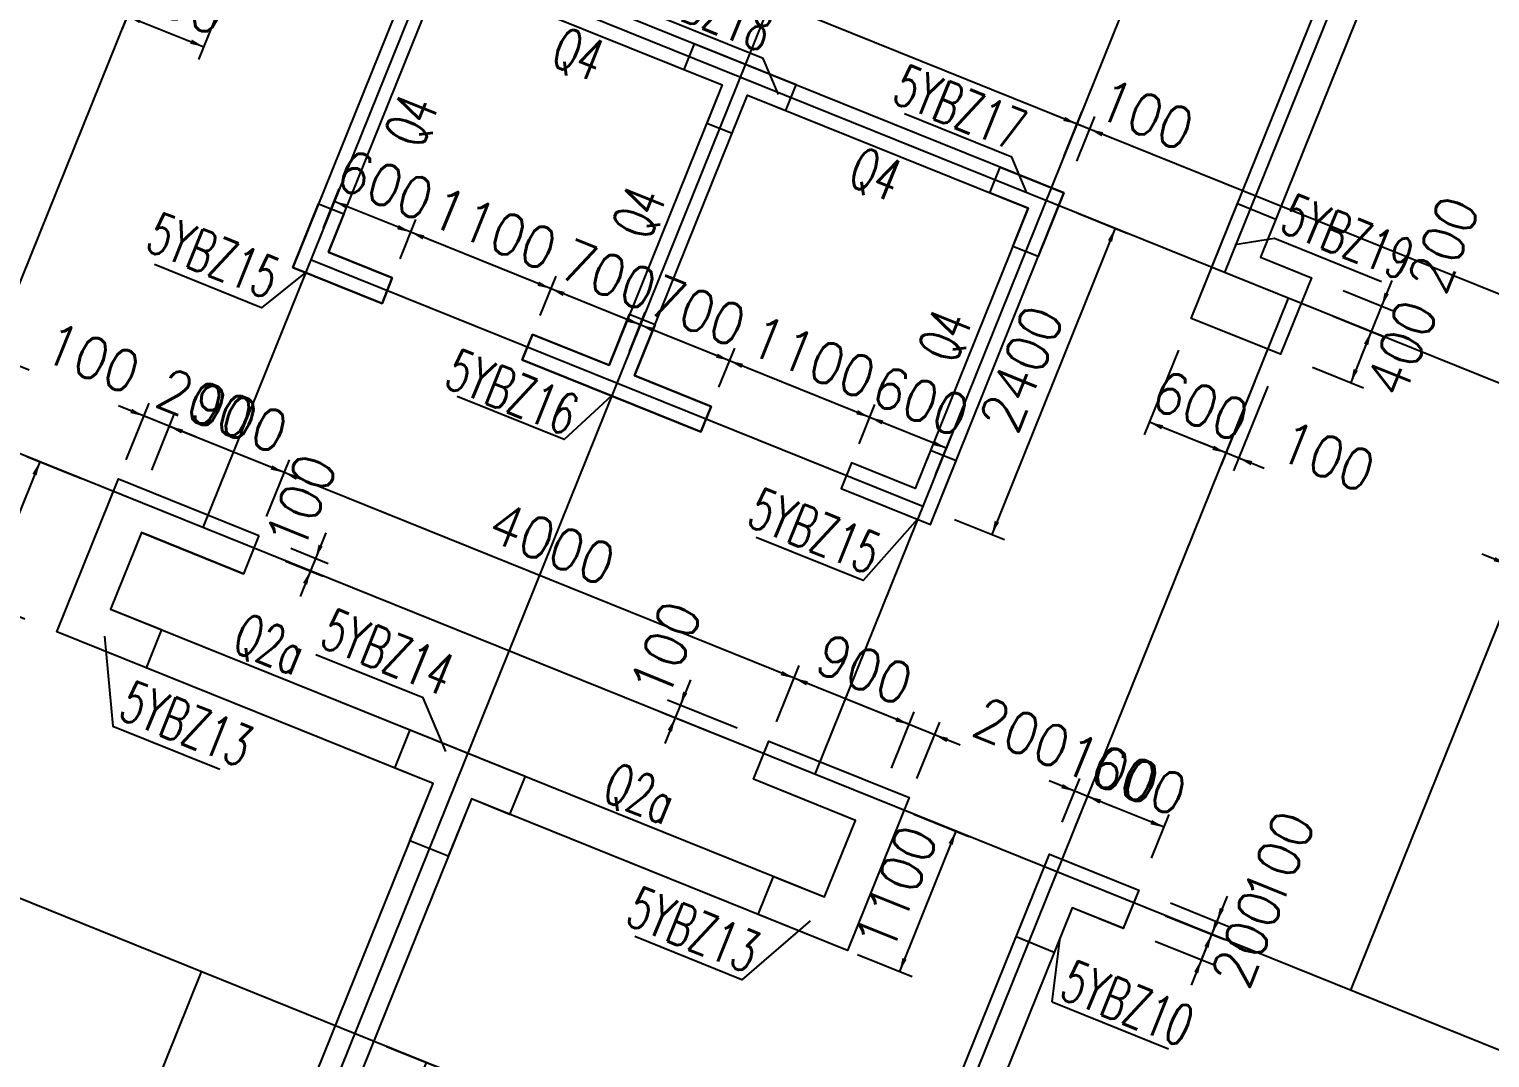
# Model space of a CAD drawing. Extents: x 387171 to 699106, y 11966 to 245688.
# Drawn here: x 543490 to 554113, y 78279 to 85760 of the extents above; entities that cross this region are included whole.
import ezdxf

# ---------------------------------------------------------------- set-up
doc = ezdxf.new("R2010")
doc.units = 0
doc.header["$LTSCALE"] = 100
doc.header["$MEASUREMENT"] = 0
for name, color, linetype in [('b边缘构件', 235, 'Continuous'), ('DOTE', 253, 'Continuous'), ('wall-主楼', 2, 'Continuous'), ('Y阴影', 254, 'Continuous'), ('剪力墙身标注', 7, 'Continuous'), ('小尺寸', 4, 'Continuous'), ('边缘构件标注', 1, 'Continuous')]:
    doc.layers.add(name, color=color, linetype=linetype)
doc.styles.get("Standard").update_dxf_attribs({"font": 'standard'})
doc.dimstyles.get("Standard").update_dxf_attribs({"dimtxt": 300, "dimasz": 100, "dimexe": 100, "dimexo": 250, "dimgap": 100, "dimtad": 0, "dimtoh": 1, "dimdec": 0, "dimdsep": 46, "dimcen": 0.09, "dimclrt": 7, "dimadec": 0, "dimazin": 0, "dimtfac": 1, "dimtdec": 4, "dimtofl": 0, "dimtmove": 0, "dimatfit": 3, "dimfxl": 1, "dimtolj": 1, "dimtzin": 0, "dimarcsym": 0})

# ---------------------------------------------------------------- blocks, each defined once
blk = doc.blocks.new('*D610')
at = {"layer": '小尺寸', "color": 0, "linetype": 'ByBlock', "lineweight": -2}
for p, q in [((554446, 82378), (554203, 81776)), ((554538, 82341), (554295, 81738)), ((554518, 81756), (554055, 81943))]:
    blk.add_line(p, q, dxfattribs=at)
for points in [[(554240, 81868), (554141, 81890), (554153, 81921)], [(554333, 81831), (554432, 81809), (554419, 81778)]]:
    blk.add_solid(points, dxfattribs=at)
at = {"layer": '小尺寸', "color": 7, "linetype": 'Continuous', "lineweight": -2, "insert": (554506, 82030), "char_height": 300, "width": 476.67, "attachment_point": 5, "rotation": 338.0454}
blk.add_mtext('100', dxfattribs=at)
blk = doc.blocks.new('*D135')
at = {"layer": '小尺寸', "color": 0, "linetype": 'ByBlock', "lineweight": -2}
for p, q in [((553401, 83932), (553176, 83375)), ((553048, 83859), (553419, 83709)), ((552973, 83673), (553344, 83523))]:
    blk.add_line(p, q, dxfattribs=at)
for points in [[(553326, 83747), (553348, 83845), (553379, 83833)], [(553251, 83561), (553229, 83462), (553198, 83474)]]:
    blk.add_solid(points, dxfattribs=at)
at = {"layer": '小尺寸', "color": 7, "linetype": 'Continuous', "lineweight": -2, "insert": (553777, 84196), "char_height": 300, "width": 566.67, "attachment_point": 5, "rotation": 68.0454}
blk.add_mtext('200', dxfattribs=at)
blk = doc.blocks.new('*D4449')
at = {"layer": '小尺寸', "color": 0, "linetype": 'ByBlock', "lineweight": -2}
for p, q in [((552973, 83673), (553344, 83523)), ((553251, 83561), (553102, 83190)), ((552823, 83302), (553194, 83152))]:
    blk.add_line(p, q, dxfattribs=at)
for points in [[(553251, 83561), (553229, 83462), (553198, 83474)], [(553102, 83190), (553123, 83289), (553154, 83276)]]:
    blk.add_solid(points, dxfattribs=at)
at = {"layer": '小尺寸', "color": 7, "linetype": 'Continuous', "lineweight": -2, "insert": (553472, 83440), "char_height": 300, "width": 576.67, "attachment_point": 5, "rotation": 68.0454}
blk.add_mtext('400', dxfattribs=at)
blk = doc.blocks.new('*D1136')
at = {"layer": '小尺寸', "color": 0, "linetype": 'ByBlock', "lineweight": -2}
for p, q in [((552405, 83201), (552157, 82585)), ((552498, 83164), (552250, 82548)), ((552473, 82566), (552009, 82753))]:
    blk.add_line(p, q, dxfattribs=at)
for points in [[(552194, 82678), (552095, 82700), (552108, 82731)], [(552287, 82641), (552386, 82619), (552374, 82588)]]:
    blk.add_solid(points, dxfattribs=at)
at = {"layer": '小尺寸', "color": 7, "linetype": 'Continuous', "lineweight": -2, "insert": (552928, 82652), "char_height": 300, "width": 476.67, "attachment_point": 5, "rotation": 338.0454}
blk.add_mtext('100', dxfattribs=at)
blk = doc.blocks.new('*D870')
at = {"layer": '小尺寸', "color": 0, "linetype": 'ByBlock', "lineweight": -2}
for p, q in [((551849, 83425), (551600, 82809)), ((552405, 83201), (552157, 82585)), ((552194, 82678), (551638, 82902))]:
    blk.add_line(p, q, dxfattribs=at)
for points in [[(551638, 82902), (551737, 82880), (551724, 82849)], [(552194, 82678), (552095, 82700), (552108, 82731)]]:
    blk.add_solid(points, dxfattribs=at)
at = {"layer": '小尺寸', "color": 7, "linetype": 'Continuous', "lineweight": -2, "insert": (552010, 83022), "char_height": 300, "width": 556.67, "attachment_point": 5, "rotation": 338.0454}
blk.add_mtext('600', dxfattribs=at)
blk = doc.blocks.new('*D1066')
at = {"layer": '小尺寸', "color": 0, "linetype": 'ByBlock', "lineweight": -2}
for p, q in [((551389, 84958), (550925, 85145)), ((551017, 84839), (551148, 85163)), ((551110, 84801), (551240, 85126))]:
    blk.add_line(p, q, dxfattribs=at)
for points in [[(551110, 85071), (551011, 85093), (551024, 85123)], [(551203, 85033), (551302, 85011), (551290, 84980)]]:
    blk.add_solid(points, dxfattribs=at)
at = {"layer": '小尺寸', "color": 7, "linetype": 'Continuous', "lineweight": -2, "insert": (551610, 85139), "char_height": 300, "width": 476.67, "attachment_point": 5, "rotation": 338.0454}
blk.add_mtext('100', dxfattribs=at)
blk = doc.blocks.new('*D1555')
at = {"layer": '小尺寸', "color": 0, "linetype": 'ByBlock', "lineweight": -2}
for p, q in [((551118, 84421), (551481, 84274)), ((551388, 84312), (550491, 82086)), ((550221, 82195), (550584, 82048))]:
    blk.add_line(p, q, dxfattribs=at)
for points in [[(551388, 84312), (551366, 84213), (551336, 84225)], [(550491, 82086), (550513, 82185), (550544, 82172)]]:
    blk.add_solid(points, dxfattribs=at)
at = {"layer": '小尺寸', "color": 7, "linetype": 'Continuous', "lineweight": -2, "insert": (550708, 83292), "char_height": 300, "width": 785, "attachment_point": 5, "rotation": 68.0454}
blk.add_mtext('2400', dxfattribs=at)
blk = doc.blocks.new('*D2471')
at = {"layer": '小尺寸', "color": 0, "linetype": 'ByBlock', "lineweight": -2}
for p, q in [((549526, 82744), (549641, 83030)), ((550160, 82713), (549603, 82937)), ((550082, 82520), (550197, 82806))]:
    blk.add_line(p, q, dxfattribs=at)
for points in [[(549603, 82937), (549702, 82915), (549690, 82885)], [(550160, 82713), (550061, 82735), (550073, 82766)]]:
    blk.add_solid(points, dxfattribs=at)
at = {"layer": '小尺寸', "color": 7, "linetype": 'Continuous', "lineweight": -2, "insert": (549975, 83057), "char_height": 300, "width": 556.67, "attachment_point": 5, "rotation": 338.0454}
blk.add_mtext('600', dxfattribs=at)
blk = doc.blocks.new('*D2080')
at = {"layer": '小尺寸', "color": 0, "linetype": 'ByBlock', "lineweight": -2}
for p, q in [((548506, 83156), (548621, 83441)), ((549603, 82937), (548583, 83349)), ((549526, 82744), (549641, 83030))]:
    blk.add_line(p, q, dxfattribs=at)
for points in [[(548583, 83349), (548682, 83327), (548670, 83296)], [(549603, 82937), (549505, 82959), (549517, 82990)]]:
    blk.add_solid(points, dxfattribs=at)
at = {"layer": '小尺寸', "color": 7, "linetype": 'Continuous', "lineweight": -2, "insert": (549187, 83375), "char_height": 300, "width": 685, "attachment_point": 5, "rotation": 338.0454}
blk.add_mtext('1100', dxfattribs=at)
blk = doc.blocks.new('*D2980')
at = {"layer": '小尺寸', "color": 0, "linetype": 'ByBlock', "lineweight": -2}
for p, q in [((547856, 83417), (547971, 83703)), ((548583, 83349), (547934, 83610)), ((548506, 83156), (548621, 83441))]:
    blk.add_line(p, q, dxfattribs=at)
for points in [[(547934, 83610), (548033, 83588), (548021, 83558)], [(548583, 83349), (548484, 83371), (548497, 83401)]]:
    blk.add_solid(points, dxfattribs=at)
at = {"layer": '小尺寸', "color": 7, "linetype": 'Continuous', "lineweight": -2, "insert": (548352, 83711), "char_height": 300, "width": 566.67, "attachment_point": 5, "rotation": 338.0454}
blk.add_mtext('700', dxfattribs=at)
blk = doc.blocks.new('*D2575')
at = {"layer": '小尺寸', "color": 0, "linetype": 'ByBlock', "lineweight": -2}
for p, q in [((547207, 83679), (547322, 83965)), ((547934, 83610), (547285, 83872)), ((547856, 83417), (547971, 83703))]:
    blk.add_line(p, q, dxfattribs=at)
for points in [[(547285, 83872), (547384, 83850), (547371, 83819)], [(547934, 83610), (547835, 83632), (547847, 83663)]]:
    blk.add_solid(points, dxfattribs=at)
at = {"layer": '小尺寸', "color": 7, "linetype": 'Continuous', "lineweight": -2, "insert": (547703, 83973), "char_height": 300, "width": 566.67, "attachment_point": 5, "rotation": 338.0454}
blk.add_mtext('700', dxfattribs=at)
blk = doc.blocks.new('*D3466')
at = {"layer": '小尺寸', "color": 0, "linetype": 'ByBlock', "lineweight": -2}
for p, q in [((546187, 84090), (546302, 84376)), ((547285, 83872), (546265, 84283)), ((547207, 83679), (547322, 83965))]:
    blk.add_line(p, q, dxfattribs=at)
for points in [[(546265, 84283), (546364, 84261), (546351, 84231)], [(547285, 83872), (547186, 83894), (547198, 83925)]]:
    blk.add_solid(points, dxfattribs=at)
at = {"layer": '小尺寸', "color": 7, "linetype": 'Continuous', "lineweight": -2, "insert": (546868, 84310), "char_height": 300, "width": 685, "attachment_point": 5, "rotation": 338.0454}
blk.add_mtext('1100', dxfattribs=at)
blk = doc.blocks.new('*D3646')
at = {"layer": '小尺寸', "color": 0, "linetype": 'ByBlock', "lineweight": -2}
for p, q in [((545630, 84315), (545745, 84600)), ((546265, 84283), (545708, 84508)), ((546187, 84090), (546302, 84376))]:
    blk.add_line(p, q, dxfattribs=at)
for points in [[(545708, 84508), (545807, 84486), (545795, 84455)], [(546265, 84283), (546166, 84305), (546178, 84336)]]:
    blk.add_solid(points, dxfattribs=at)
at = {"layer": '小尺寸', "color": 7, "linetype": 'Continuous', "lineweight": -2, "insert": (546080, 84627), "char_height": 300, "width": 556.67, "attachment_point": 5, "rotation": 338.0454}
blk.add_mtext('600', dxfattribs=at)
blk = doc.blocks.new('*D554')
at = {"layer": '小尺寸', "color": 0, "linetype": 'ByBlock', "lineweight": -2}
for p, q in [((544429, 86416), (544166, 85764)), ((544985, 86192), (544722, 85539)), ((544203, 85856), (544760, 85632))]:
    blk.add_line(p, q, dxfattribs=at)
for points in [[(544203, 85856), (544302, 85834), (544290, 85804)], [(544760, 85632), (544661, 85654), (544673, 85685)]]:
    blk.add_solid(points, dxfattribs=at)
at = {"layer": '小尺寸', "color": 7, "linetype": 'Continuous', "lineweight": -2, "insert": (544575, 85976), "char_height": 300, "width": 556.67, "attachment_point": 5, "rotation": 338.0454}
blk.add_mtext('600', dxfattribs=at)
blk = doc.blocks.new('*D4543')
at = {"layer": '小尺寸', "color": 0, "linetype": 'ByBlock', "lineweight": -2}
for p, q in [((551097, 79955), (551225, 80272)), ((551744, 79955), (551187, 80180)), ((551653, 79730), (551781, 80048))]:
    blk.add_line(p, q, dxfattribs=at)
for points in [[(551187, 80180), (551286, 80158), (551274, 80127)], [(551744, 79955), (551645, 79977), (551657, 80008)]]:
    blk.add_solid(points, dxfattribs=at)
at = {"layer": '小尺寸', "color": 7, "linetype": 'Continuous', "lineweight": -2, "insert": (551559, 80299), "char_height": 300, "width": 556.67, "attachment_point": 5, "rotation": 338.0454}
blk.add_mtext('600', dxfattribs=at)
blk = doc.blocks.new('*D153')
at = {"layer": '小尺寸', "color": 0, "linetype": 'ByBlock', "lineweight": -2}
for p, q in [((551373, 80105), (550909, 80292)), ((551004, 79992), (551132, 80310)), ((551097, 79955), (551225, 80272))]:
    blk.add_line(p, q, dxfattribs=at)
for points in [[(551095, 80217), (550996, 80239), (551008, 80270)], [(551187, 80180), (551286, 80158), (551274, 80127)]]:
    blk.add_solid(points, dxfattribs=at)
at = {"layer": '小尺寸', "color": 7, "linetype": 'Continuous', "lineweight": -2, "insert": (551361, 80379), "char_height": 300, "width": 476.67, "attachment_point": 5, "rotation": 338.0454}
blk.add_mtext('100', dxfattribs=at)
blk = doc.blocks.new('*D4462')
at = {"layer": '小尺寸', "color": 0, "linetype": 'ByBlock', "lineweight": -2}
for p, q in [((551792, 79405), (552220, 79232)), ((552202, 79455), (552015, 78991)), ((551754, 79312), (552183, 79139))]:
    blk.add_line(p, q, dxfattribs=at)
for points in [[(552128, 79270), (552149, 79369), (552180, 79356)], [(552090, 79177), (552068, 79078), (552037, 79090)]]:
    blk.add_solid(points, dxfattribs=at)
at = {"layer": '小尺寸', "color": 7, "linetype": 'Continuous', "lineweight": -2, "insert": (552580, 79724), "char_height": 300, "width": 476.67, "attachment_point": 5, "rotation": 68.0454}
blk.add_mtext('100', dxfattribs=at)
blk = doc.blocks.new('*D679')
at = {"layer": '小尺寸', "color": 0, "linetype": 'ByBlock', "lineweight": -2}
for p, q in [((552165, 79362), (551941, 78806)), ((551754, 79312), (552183, 79139)), ((551679, 79127), (552108, 78954))]:
    blk.add_line(p, q, dxfattribs=at)
for points in [[(552090, 79177), (552112, 79276), (552143, 79263)], [(552015, 78991), (551993, 78892), (551963, 78905)]]:
    blk.add_solid(points, dxfattribs=at)
at = {"layer": '小尺寸', "color": 7, "linetype": 'Continuous', "lineweight": -2, "insert": (552346, 79144), "char_height": 300, "width": 566.67, "attachment_point": 5, "rotation": 68.0454}
blk.add_mtext('200', dxfattribs=at)
blk = doc.blocks.new('*D1179')
at = {"layer": '小尺寸', "color": 0, "linetype": 'ByBlock', "lineweight": -2}
for p, q in [((550260, 80553), (549703, 80778)), ((549761, 80385), (549926, 80796)), ((549946, 80311), (550112, 80721))]:
    blk.add_line(p, q, dxfattribs=at)
for points in [[(549889, 80703), (549790, 80725), (549802, 80756)], [(550074, 80628), (550173, 80606), (550161, 80575)]]:
    blk.add_solid(points, dxfattribs=at)
at = {"layer": '小尺寸', "color": 7, "linetype": 'Continuous', "lineweight": -2, "insert": (550711, 80641), "char_height": 300, "width": 566.67, "attachment_point": 5, "rotation": 338.0454}
blk.add_mtext('200', dxfattribs=at)
blk = doc.blocks.new('*D906')
at = {"layer": '小尺寸', "color": 0, "linetype": 'ByBlock', "lineweight": -2}
for p, q in [((548926, 80722), (549091, 81132)), ((549889, 80703), (549054, 81039)), ((549761, 80385), (549926, 80796))]:
    blk.add_line(p, q, dxfattribs=at)
for points in [[(549054, 81039), (549153, 81018), (549141, 80987)], [(549889, 80703), (549790, 80725), (549802, 80756)]]:
    blk.add_solid(points, dxfattribs=at)
at = {"layer": '小尺寸', "color": 7, "linetype": 'Continuous', "lineweight": -2, "insert": (549565, 81103), "char_height": 300, "width": 556.67, "attachment_point": 5, "rotation": 338.0454}
blk.add_mtext('900', dxfattribs=at)
blk = doc.blocks.new('*D1664')
at = {"layer": '小尺寸', "color": 0, "linetype": 'ByBlock', "lineweight": -2}
for p, q in [((545216, 82217), (545382, 82628)), ((549054, 81039), (545344, 82535)), ((548926, 80722), (549091, 81132))]:
    blk.add_line(p, q, dxfattribs=at)
for points in [[(545344, 82535), (545443, 82513), (545431, 82482)], [(549054, 81039), (548955, 81061), (548968, 81092)]]:
    blk.add_solid(points, dxfattribs=at)
at = {"layer": '小尺寸', "color": 7, "linetype": 'Continuous', "lineweight": -2, "insert": (547293, 82019), "char_height": 300, "width": 790, "attachment_point": 5, "rotation": 338.0454}
blk.add_mtext('4000', dxfattribs=at)
blk = doc.blocks.new('*D1420')
at = {"layer": '小尺寸', "color": 0, "linetype": 'ByBlock', "lineweight": -2}
for p, q in [((544381, 82554), (544547, 82964)), ((545344, 82535), (544509, 82871)), ((545216, 82217), (545382, 82628))]:
    blk.add_line(p, q, dxfattribs=at)
for points in [[(544509, 82871), (544608, 82849), (544596, 82819)], [(545344, 82535), (545245, 82557), (545258, 82588)]]:
    blk.add_solid(points, dxfattribs=at)
at = {"layer": '小尺寸', "color": 7, "linetype": 'Continuous', "lineweight": -2, "insert": (545020, 82935), "char_height": 300, "width": 556.67, "attachment_point": 5, "rotation": 338.0454}
blk.add_mtext('900', dxfattribs=at)
blk = doc.blocks.new('*D1595')
at = {"layer": '小尺寸', "color": 0, "linetype": 'ByBlock', "lineweight": -2}
for p, q in [((544695, 82797), (544138, 83021)), ((544196, 82629), (544361, 83039)), ((544381, 82554), (544547, 82964))]:
    blk.add_line(p, q, dxfattribs=at)
for points in [[(544324, 82946), (544225, 82968), (544237, 82999)], [(544509, 82871), (544608, 82849), (544596, 82819)]]:
    blk.add_solid(points, dxfattribs=at)
at = {"layer": '小尺寸', "color": 7, "linetype": 'Continuous', "lineweight": -2, "insert": (544771, 83035), "char_height": 300, "width": 566.67, "attachment_point": 5, "rotation": 338.0454}
blk.add_mtext('200', dxfattribs=at)
blk = doc.blocks.new('*D2491')
at = {"layer": '小尺寸', "color": 0, "linetype": 'ByBlock', "lineweight": -2}
for p, q in [((548299, 81028), (548112, 80565)), ((548638, 80676), (548132, 80880)), ((548601, 80583), (548094, 80788))]:
    blk.add_line(p, q, dxfattribs=at)
for points in [[(548224, 80843), (548246, 80942), (548277, 80930)], [(548187, 80750), (548165, 80651), (548134, 80664)]]:
    blk.add_solid(points, dxfattribs=at)
at = {"layer": '小尺寸', "color": 7, "linetype": 'Continuous', "lineweight": -2, "insert": (548119, 81250), "char_height": 300, "width": 476.67, "attachment_point": 5, "rotation": 68.0454}
blk.add_mtext('100', dxfattribs=at)
blk = doc.blocks.new('*D2108')
at = {"layer": '小尺寸', "color": 0, "linetype": 'ByBlock', "lineweight": -2}
for p, q in [((545646, 82098), (545460, 81634)), ((545392, 81985), (545664, 81875)), ((545355, 81892), (545627, 81782))]:
    blk.add_line(p, q, dxfattribs=at)
for points in [[(545572, 81912), (545594, 82011), (545625, 81999)], [(545534, 81820), (545512, 81721), (545481, 81733)]]:
    blk.add_solid(points, dxfattribs=at)
at = {"layer": '小尺寸', "color": 7, "linetype": 'Continuous', "lineweight": -2, "insert": (545466, 82320), "char_height": 300, "width": 476.67, "attachment_point": 5, "rotation": 68.0454}
blk.add_mtext('100', dxfattribs=at)
blk = doc.blocks.new('*D4103')
at = {"layer": '小尺寸', "color": 0, "linetype": 'ByBlock', "lineweight": -2}
for p, q in [((543025, 83470), (543489, 83283)), ((543120, 83170), (543248, 83488)), ((543213, 83133), (543341, 83450))]:
    blk.add_line(p, q, dxfattribs=at)
for points in [[(543211, 83395), (543112, 83417), (543124, 83448)], [(543304, 83357), (543403, 83336), (543390, 83305)]]:
    blk.add_solid(points, dxfattribs=at)
at = {"layer": '小尺寸', "color": 7, "linetype": 'Continuous', "lineweight": -2, "insert": (543945, 83369), "char_height": 300, "width": 476.67, "attachment_point": 5, "rotation": 338.0454}
blk.add_mtext('100', dxfattribs=at)
blk = doc.blocks.new('*D3341')
at = {"layer": '小尺寸', "color": 0, "linetype": 'ByBlock', "lineweight": -2}
for p, q in [((546088, 78362), (546470, 78208)), ((546377, 78245), (545442, 75927)), ((545153, 76043), (545535, 75889))]:
    blk.add_line(p, q, dxfattribs=at)
for points in [[(546377, 78245), (546355, 78146), (546324, 78159)], [(545442, 75927), (545464, 76026), (545495, 76013)]]:
    blk.add_solid(points, dxfattribs=at)
at = {"layer": '小尺寸', "color": 7, "linetype": 'Continuous', "lineweight": -2, "insert": (545678, 77179), "char_height": 300, "width": 780, "attachment_point": 5, "rotation": 68.0454}
blk.add_mtext('2500', dxfattribs=at)
blk = doc.blocks.new('*D286')
at = {"layer": '小尺寸', "color": 0, "linetype": 'ByBlock', "lineweight": -2}
for p, q in [((543566, 82613), (543154, 81593)), ((543871, 82490), (543473, 82651)), ((543459, 81470), (543062, 81630))]:
    blk.add_line(p, q, dxfattribs=at)
for points in [[(543566, 82613), (543544, 82514), (543513, 82527)], [(543154, 81593), (543176, 81692), (543207, 81679)]]:
    blk.add_solid(points, dxfattribs=at)
at = {"layer": '小尺寸', "color": 7, "linetype": 'Continuous', "lineweight": -2, "insert": (543128, 82196), "char_height": 300, "width": 685, "attachment_point": 5, "rotation": 68.0454}
blk.add_mtext('1100', dxfattribs=at)
blk = doc.blocks.new('*D453')
at = {"layer": '小尺寸', "color": 0, "linetype": 'ByBlock', "lineweight": -2}
for p, q in [((549925, 80050), (550323, 79889)), ((550230, 79927), (549819, 78906)), ((549514, 79029), (549912, 78869))]:
    blk.add_line(p, q, dxfattribs=at)
for points in [[(550230, 79927), (550208, 79828), (550177, 79840)], [(549819, 78906), (549841, 79005), (549872, 78993)]]:
    blk.add_solid(points, dxfattribs=at)
at = {"layer": '小尺寸', "color": 7, "linetype": 'Continuous', "lineweight": -2, "insert": (549793, 79510), "char_height": 300, "width": 685, "attachment_point": 5, "rotation": 68.0454}
blk.add_mtext('1100', dxfattribs=at)

msp = doc.modelspace()

# ---------------------------------------------------------------- hatches: boundary and pattern name
at = {"layer": 'Y阴影'}
h = msp.add_hatch(dxfattribs=at)
h.set_pattern_fill('ANSI31', color=256, scale=25, angle=-21.95462, style=0)
h.set_pattern_definition([])
h.paths.add_polyline_path([(548326.4, 85653.7), (549068.4, 85354.6), (548993.6, 85169.1), (548715.4, 85281.3), (548603.2, 85003), (548417.7, 85077.8), (548529.9, 85356.1), (548251.7, 85468.2)], flags=0)
h = msp.add_hatch(dxfattribs=at)
h.set_pattern_fill('ANSI31', color=256, scale=25, angle=-21.95462, style=0)
h.set_pattern_definition([])
h.paths.add_polyline_path([(551016.1, 84569.5), (550829.2, 84105.8), (550643.7, 84180.5), (550755.8, 84458.8), (550477.6, 84570.9), (550552.4, 84756.4)], flags=0)
h = msp.add_hatch(dxfattribs=at)
h.set_pattern_fill('ANSI31', color=256, scale=25, angle=-21.95462, style=0)
h.set_pattern_definition([])
h.paths.add_polyline_path([(545406.7, 84027.4), (545593.6, 84491.2), (545779.1, 84416.4), (545666.9, 84138.1), (546130.7, 83951.2), (546055.9, 83765.7)], flags=0)
h = msp.add_hatch(dxfattribs=at)
h.set_pattern_fill('ANSI31', color=256, scale=25, angle=-21.95462, style=0)
h.set_pattern_definition([])
h.paths.add_polyline_path([(552278.6, 84491.8), (552556.9, 84379.7), (552444.8, 84101.7), (552815.8, 83952.2), (552591.4, 83395.4), (551942.2, 83657.1)], flags=0)
h = msp.add_hatch(dxfattribs=at)
h.set_pattern_fill('ANSI31', color=256, scale=25, angle=-21.95462, style=0)
h.set_pattern_definition([])
h.paths.add_polyline_path([(548042.4, 83611.8), (547892.9, 83240.8), (548449.4, 83016.5), (548374.7, 82831), (547076, 83354.5), (547150.8, 83540), (547707.4, 83315.6), (547856.9, 83686.6)], flags=0)
h = msp.add_hatch(dxfattribs=at)
h.set_pattern_fill('ANSI31', color=256, scale=25, angle=-21.95462, style=0)
h.set_pattern_definition([])
h.paths.add_polyline_path([(550044.1, 82158.1), (550231, 82621.8), (550045.5, 82696.6), (549933.3, 82418.3), (549469.6, 82605.3), (549394.8, 82419.8)], flags=0)
h = msp.add_hatch(dxfattribs=at)
h.set_pattern_fill('ANSI31', color=256, scale=25, angle=-21.95462, style=0)
h.set_pattern_definition([])
h.paths.add_polyline_path([(545160, 82078.3), (545047.9, 81800), (544305.9, 82099.1), (544081.6, 81542.6), (544452.6, 81393.1), (544340.4, 81114.8), (543691.2, 81376.5), (544139.8, 82489.5)], flags=0)
h = msp.add_hatch(dxfattribs=at)
h.set_pattern_fill('ANSI31', color=256, scale=25, angle=-21.95462, style=0)
h.set_pattern_definition([])
h.paths.add_polyline_path([(547095.9, 80327.5), (546983.7, 80049.3), (546705.5, 80161.5), (546537.2, 79744.1), (546259, 79856.3), (546427.2, 80273.6), (546149, 80385.8), (546261.1, 80664)], flags=0)
h = msp.add_hatch(dxfattribs=at)
h.set_pattern_fill('ANSI31', color=256, scale=25, angle=-21.95462, style=0)
h.set_pattern_definition([])
h.paths.add_polyline_path([(549890.2, 80171.5), (549441.5, 79058.5), (548792.3, 79320.2), (548904.5, 79598.5), (549275.4, 79448.9), (549499.8, 80005.4), (548757.8, 80304.5), (548870, 80582.8)], flags=0)
h = msp.add_hatch(dxfattribs=at)
h.set_pattern_fill('ANSI31', color=256, scale=25, angle=-21.95462, style=0)
h.set_pattern_definition([])
h.paths.add_polyline_path([(551559.8, 79498.5), (551447.6, 79220.2), (551076.5, 79369.8), (550945.6, 79045.2), (550667.4, 79157.4), (550910.4, 79760.2)], flags=0)

# ---------------------------------------------------------------- linework, layer by layer
at = {"layer": 'b边缘构件'}
for points in [[(548417.7, 85077.8), (548603.2, 85003), (548715.4, 85281.3), (548993.6, 85169.1), (549068.4, 85354.6), (548326.4, 85653.7), (548251.7, 85468.2), (548529.9, 85356.1), (548417.7, 85077.8)], [(551016.1, 84569.5), (550829.2, 84105.8), (550643.7, 84180.5), (550755.8, 84458.8), (550477.6, 84570.9), (550552.4, 84756.4), (551016.1, 84569.5)], [(545406.7, 84027.4), (545593.6, 84491.2), (545779.1, 84416.4), (545666.9, 84138.1), (546130.7, 83951.2), (546055.9, 83765.7), (545406.7, 84027.4)], [(552278.6, 84491.8), (552556.9, 84379.7), (552444.8, 84101.7), (552815.8, 83952.2), (552591.4, 83395.4), (551942.2, 83657.1), (552278.6, 84491.8)], [(550044.1, 82158.1), (550231, 82621.8), (550045.5, 82696.6), (549933.3, 82418.3), (549469.6, 82605.3), (549394.8, 82419.8), (550044.1, 82158.1)], [(545160, 82078.3), (545047.9, 81800), (544305.9, 82099.1), (544081.6, 81542.6), (544452.6, 81393.1), (544340.4, 81114.8), (543691.2, 81376.5), (544139.8, 82489.5), (545160, 82078.3)], [(547095.9, 80327.5), (546983.7, 80049.3), (546705.5, 80161.5), (546537.2, 79744.1), (546259, 79856.3), (546427.2, 80273.6), (546149, 80385.8), (546261.1, 80664), (547095.9, 80327.5)], [(549890.2, 80171.5), (549441.5, 79058.5), (548792.3, 79320.2), (548904.5, 79598.5), (549275.4, 79448.9), (549499.8, 80005.4), (548757.8, 80304.5), (548870, 80582.8), (549890.2, 80171.5)], [(551559.8, 79498.5), (551447.6, 79220.2), (551076.5, 79369.8), (550945.6, 79045.2), (550667.4, 79157.4), (550910.4, 79760.2), (551559.8, 79498.5)]]:
    msp.add_lwpolyline(points, dxfattribs=at)
msp.add_lwpolyline([(548042.4, 83611.8), (547892.9, 83240.8), (548449.4, 83016.5), (548374.7, 82831), (547076, 83354.5), (547150.8, 83540), (547707.4, 83315.6), (547856.9, 83686.6)], close=True, dxfattribs=at)
at = {"layer": 'DOTE'}
for p, q in [((557563.8, 81822.3), (529044.5, 93318.6)), ((549040, 92773.3), (544751.6, 82135.1)), ((551265.9, 91876), (544921.3, 76136.6)), ((553491.9, 90978.7), (549203.6, 80340.5)), ((570831.9, 77120.7), (537661.8, 90491.8)), ((554790.4, 90455.3), (552184.5, 83990.7)), ((557387.3, 89408.5), (553099, 78770.2)), ((555881.4, 77648.6), (527362, 89144.9)), ((541867.8, 80063), (544671.9, 87019.1)), ((549988.7, 82288.2), (545536.8, 84082.8)), ((549844.2, 76847.7), (552648.2, 83803.8)), ((567832.5, 69596.5), (538343.4, 81483.7)), ((540170.1, 67559.9), (544743, 78904))]:
    msp.add_line(p, q, dxfattribs=at)
at = {"layer": 'wall-主楼'}
msp.add_line((544305.9, 82099.1), (545047.9, 81800), dxfattribs=at)
for points in [[(552433.9, 87016.9), (553454.2, 86605.6), (552444.7, 84101.4), (552815.7, 83951.9), (552591.4, 83395.4), (551942.2, 83657.1), (553063.8, 86439.5), (552321.8, 86738.6)], [(549469.6, 82605.3), (549394.8, 82419.8), (550044.1, 82158.1), (551016.1, 84569.5), (546378.7, 86438.8), (545406.6, 84027.4), (546055.9, 83765.7), (546130.7, 83951.2), (545666.9, 84138.1), (546489.4, 86178.6), (548529.9, 85356.1), (547707.4, 83315.6), (547150.9, 83539.9), (547076.1, 83354.4), (548374.6, 82831), (548449.4, 83016.5), (547892.9, 83240.8), (548715.4, 85281.3), (550755.8, 84458.8), (549933.3, 82418.3)], [(545160, 82078.3), (545047.9, 81800), (544305.9, 82099.1), (544081.6, 81542.6), (549275.4, 79448.9), (549499.8, 80005.4), (548757.8, 80304.5), (548869.9, 80582.8), (549890.2, 80171.5), (549441.5, 79058.5), (546705.5, 80161.5), (545060.4, 76080.5), (544782.2, 76192.7), (546427.2, 80273.6), (543691.2, 81376.5), (544139.8, 82489.5)], [(550910.4, 79760.2), (551559.6, 79498.5), (551447.5, 79220.3), (551076.5, 79369.8), (549992.3, 76680.2), (549714, 76792.3)]]:
    msp.add_lwpolyline(points, close=True, dxfattribs=at)
at = {"layer": '边缘构件标注', "color": 200}
for q in [(550989.4, 79153.9), (551777.3, 78343.6)]:
    msp.add_line((550929.3, 78685.4), q, dxfattribs=at)
for points in [[(548939, 85286.4), (548828.3, 85546.7), (548049.2, 85860.7)], [(550746.9, 84570.2), (550636.1, 84830.5), (549857.1, 85144.5)], [(552259.9, 84194.7), (552547.7, 84240.1), (553326.8, 83926.1)], [(545499.4, 83990), (545180.4, 83733.7), (544401.4, 84047.8)], [(547725.3, 83092.7), (547381.8, 82775.3), (546602.7, 83089.4)], [(549951.3, 82195.4), (549556, 81749.7), (548776.9, 82063.7)], [(544037.5, 81344.7), (544097.5, 80691.2), (544876.6, 80377.1)], [(546520.7, 80505.5), (546354.6, 80895.9), (545575.5, 81209.9)], [(549169.9, 79275.8), (548673.4, 78846.6), (547894.3, 79160.7)]]:
    msp.add_lwpolyline(points, dxfattribs=at)

# ---------------------------------------------------------------- texts
at = {"layer": '剪力墙身标注', "width": 0.7}
for s, rotation, p in [('Q4', 338.04538, (547269.5, 85506.2)), ('Q4', 68.04538, (546342.7, 84881)), ('Q4', 338.04538, (549431.1, 84634.8)), ('Q4', 68.04538, (547997.2, 84214)), ('Q4', 68.04538, (550223.2, 83316.8)), ('Q2a', 338.04538, (544952.1, 81242.6)), ('Q2a', 338.04538, (547643.2, 80157.4))]:
    msp.add_text(s, height=300, rotation=rotation, dxfattribs=at).set_placement(p)
at = {"layer": '边缘构件标注', "color": 200, "width": 0.7}
for s, p in [('5YBZ18', (547914.4, 85954.8)), ('5YBZ17', (549751.1, 85233.3)), ('5YBZ19', (552572.8, 84292.8)), ('5YBZ15', (544321.6, 84157.4)), ('5YBZ16', (546494.4, 83164.4)), ('5YBZ15', (548695.6, 82154.3)), ('5YBZ14', (545589, 81275.4)), ('5YBZ13', (544125.6, 80751.3)), ('5YBZ13', (547813.2, 79254.7)), ('5YBZ10', (550970, 78717.7))]:
    msp.add_text(s, height=300, rotation=338.04538, dxfattribs=at).set_placement(p)

# ---------------------------------------------------------------- dimensions: what is measured, and where the dimension line sits
at = {"layer": '小尺寸'}
for base, p1, p2, angle, picture, middle in [((544759.7, 85632), (544522.3, 86648.1), (545078.8, 86423.8), 338.04538, '*D554', (544574.9, 85976.1)), ((551110.3, 85070.6), (551016.1, 84569.5), (550923.4, 84606.9), 158.04538, '*D1066', (551250.1, 85283.8)), ((545708.1, 84507.7), (546093.3, 83858.4), (545536.8, 84082.8), 158.04538, '*D3646', (546079.8, 84627.4)), ((546264.5, 84283.3), (547113.4, 83447.2), (546093.3, 83858.4), 158.04538, '*D3466', (546868.1, 84309.6)), ((550491.1, 82085.7), (550886, 84514.1), (549988.7, 82288.2), 68.04538, '*D1555', (550707.9, 83292.1)), ((553251.1, 83560.8), (552815.8, 83952.2), (552740.9, 83766.4), 68.04538, '*D135', (553595.8, 83747.3)), ((547284.7, 83872.1), (547762.7, 83185.5), (547113.4, 83447.2), 158.04538, '*D2575', (547702.8, 83973.1)), ((547934, 83610.4), (548412, 82923.7), (547762.7, 83185.5), 158.04538, '*D2980', (548352.1, 83711.4)), ((553101.5, 83189.8), (552740.9, 83766.4), (552591.4, 83395.4), 68.04538, '*D4449', (553251.8, 82894)), ((543303.7, 83357.5), (543026.8, 82938.2), (543119.6, 82900.8), 338.04538, '*D4103', (543584.4, 83513.8)), ((548583.3, 83348.6), (549432.2, 82512.5), (548412, 82923.7), 158.04538, '*D2080', (549186.9, 83374.9)), ((551637.9, 82902.2), (552498.6, 83432.8), (551942.2, 83657.1), 158.04538, '*D870', (552009.6, 83021.9)), ((552194.3, 82677.9), (552591.4, 83395.4), (552498.6, 83432.8), 158.04538, '*D1136', (552567.8, 82796.9)), ((544323.9, 82946.2), (544287.9, 82322), (544102.4, 82396.8), 158.04538, '*D1595', (544322.8, 83216.2)), ((549603.5, 82937.4), (549988.7, 82288.2), (549432.2, 82512.5), 158.04538, '*D2471', (549975.2, 83057.1)), ((544509.4, 82871.4), (545122.6, 81985.5), (544287.9, 82322), 158.04538, '*D1420', (545020.2, 82935.1)), ((543154.4, 81592.9), (544102.4, 82396.8), (543691.2, 81376.5), 68.04538, '*D286', (543128.1, 82196.5)), ((545534.3, 81819.6), (545160, 82078.3), (545122.6, 81985.5), 68.04538, '*D2108', (545321.1, 81959.4)), ((545344.1, 82535), (548832.6, 80490), (545122.6, 81985.5), 158.04538, '*D1664', (547292.6, 82019.1)), ((548187.1, 80750.2), (548870, 80582.8), (548832.6, 80490), 68.04538, '*D2491', (547973.9, 80890.1)), ((549054, 81039.5), (549667.3, 80153.5), (548832.6, 80490), 158.04538, '*D906', (549564.9, 81103.1)), ((549888.8, 80703), (549852.8, 80078.8), (549667.3, 80153.5), 158.04538, '*D1179', (550262.3, 80822)), ((551094.5, 80216.9), (551003.2, 79722.9), (550910.4, 79760.2), 158.04538, '*D153', (551000.7, 80524.3)), ((551187.3, 80179.6), (551559.8, 79498.5), (551003.2, 79722.9), 158.04538, '*D4543', (551559, 80299.2)), ((549818.9, 78906.4), (549693.4, 80143), (549282.1, 79122.8), 68.04538, '*D453', (549792.6, 79510)), ((552090.1, 79176.9), (551559.8, 79498.5), (551522.4, 79405.7), 68.04538, '*D4462', (552434.9, 79363.4)), ((552015.4, 78991.4), (551522.4, 79405.7), (551447.6, 79220.2), 68.04538, '*D679', (552165.7, 78695.6)), ((545442.3, 75926.6), (545856, 78455.3), (544921.3, 76136.6), 68.04538, '*D3341', (545677.8, 77179.4))]:
    dim = msp.add_linear_dim(base=base, p1=p1, p2=p2, angle=angle, dimstyle='Standard', dxfattribs=at)
    dim.commit()
    dim.dimension.update_dxf_attribs({"geometry": picture, "text_midpoint": middle})
dim = msp.add_aligned_dim(p1=(554631.9, 82572.9), p2=(554539.1, 82610.3), distance=800, dimstyle='Standard', dxfattribs=at)
dim.commit()
dim.dimension.update_dxf_attribs({"geometry": '*D610', "text_midpoint": (554146.2, 82175.7)})

doc.saveas('drawing.dxf')
